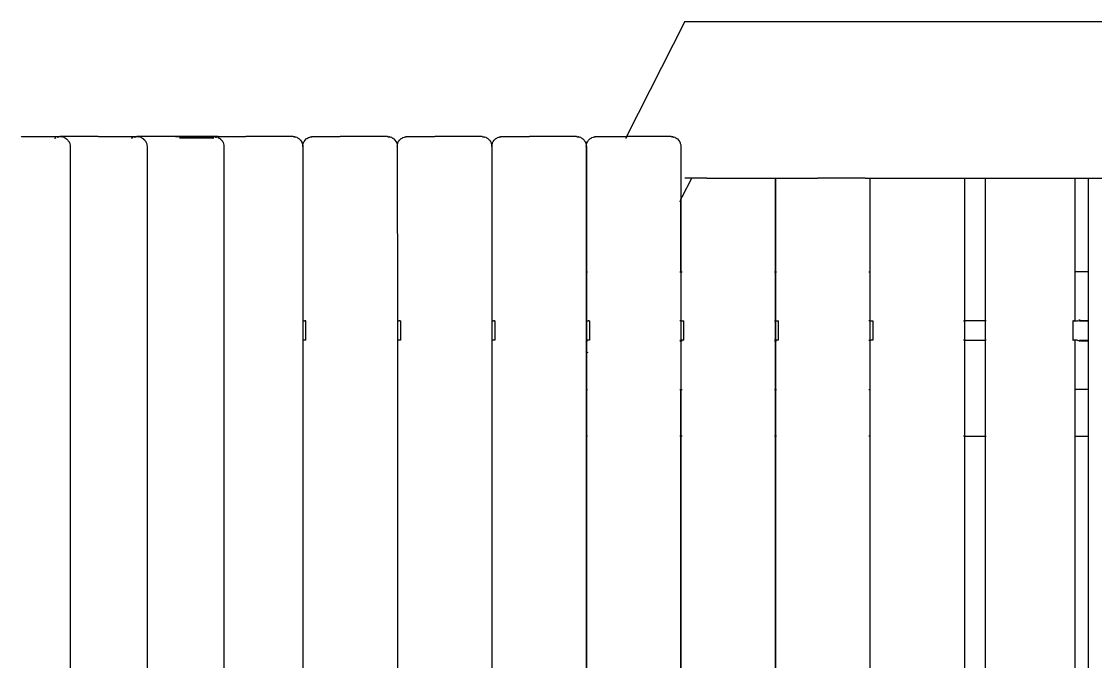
# Model space of a CAD drawing. Header units: inches. Extents: x 15 to 4613, y 7 to 3258.
# Drawn here: x 569 to 1118, y 676 to 1003 of the extents above; entities that cross this region are included whole.
import ezdxf

# ---------------------------------------------------------------- set-up
doc = ezdxf.new("R2010")
doc.units = ezdxf.units.IN
doc.header["$MEASUREMENT"] = 0

msp = doc.modelspace()

# ---------------------------------------------------------------- linework, layer by layer
for p, q in [((908.07, 1003.24), (878.25, 944.4)), ((908.07, 1003.24), (919.25, 1003.24)), ((919.25, 1003.24), (1321.67, 1003.24)), ((569.24, 944.38), (569.08, 944.4)), ((569.24, 944.38), (569.39, 944.4)), ((569.39, 944.4), (588.73, 944.4)), ((586.05, 943.61), (586.13, 943.67)), ((586.13, 943.67), (586.73, 943.93)), ((586.73, 943.93), (586.76, 943.95)), ((587.33, 944.2), (587.36, 944.21)), ((587.36, 944.21), (588.22, 944.35)), ((588.22, 944.35), (588.73, 944.4)), ((589.04, 944.4), (588.73, 944.4)), ((589.04, 944.4), (589.54, 944.35)), ((608.37, 944.4), (589.04, 944.4)), ((590.4, 944.21), (589.54, 944.35)), ((590.43, 944.2), (590.4, 944.21)), ((591.01, 943.95), (590.43, 944.2)), ((591.01, 943.95), (591.05, 943.93)), ((591.05, 943.93), (591.64, 943.67)), ((591.64, 943.67), (591.72, 943.61)), ((608.53, 944.38), (608.37, 944.4)), ((608.53, 944.38), (608.68, 944.4)), ((608.68, 944.4), (628.02, 944.4)), ((625.34, 943.61), (625.41, 943.67)), ((625.41, 943.67), (626.02, 943.93)), ((626.02, 943.93), (626.05, 943.95)), ((626.62, 944.2), (626.65, 944.21)), ((626.65, 944.21), (627.51, 944.35)), ((627.51, 944.35), (628.02, 944.4)), ((628.33, 944.4), (628.02, 944.4)), ((628.33, 944.4), (628.82, 944.35)), ((647.66, 944.4), (628.33, 944.4)), ((629.69, 944.21), (628.82, 944.35)), ((629.72, 944.2), (629.69, 944.21)), ((630.3, 943.95), (629.72, 944.2)), ((630.3, 943.95), (630.34, 943.93)), ((630.34, 943.93), (630.93, 943.67)), ((630.93, 943.67), (631.01, 943.61)), ((669.55, 944.4), (645.41, 944.4)), ((647.82, 944.38), (647.66, 944.4)), ((647.82, 944.38), (647.97, 944.4)), ((647.97, 944.4), (667.61, 944.4)), ((666.96, 943.61), (667.06, 943.67)), ((667.06, 943.67), (667.44, 943.93)), ((667.44, 943.93), (667.49, 943.95)), ((667.61, 944.4), (668.11, 944.35)), ((668.57, 944.28), (668.11, 944.35)), ((668.2, 944.2), (668.23, 944.21)), ((668.34, 944.2), (668.23, 944.21)), ((668.34, 944.2), (668.38, 944.21)), ((668.38, 944.21), (668.46, 944.24)), ((668.46, 944.24), (668.48, 944.23)), ((668.48, 944.23), (668.57, 944.28)), ((668.6, 944.26), (668.57, 944.28)), ((668.63, 944.27), (668.6, 944.26)), ((668.63, 944.27), (668.94, 944.35)), ((668.86, 944.21), (668.63, 944.27)), ((668.86, 944.21), (668.9, 944.22)), ((668.98, 944.21), (668.9, 944.22)), ((669.19, 944.35), (668.94, 944.35)), ((669.01, 944.2), (668.98, 944.21)), ((669.59, 943.95), (669.01, 944.2)), ((669.19, 944.35), (669.55, 944.4)), ((669.55, 944.4), (683.74, 944.4)), ((669.63, 943.93), (669.59, 943.95)), ((669.63, 943.93), (670.22, 943.67)), ((670.22, 943.67), (670.3, 943.61)), ((693.69, 944.4), (683.74, 944.4)), ((707.88, 944.4), (693.69, 944.4)), ((707.88, 944.4), (708.24, 944.35)), ((708.24, 944.35), (708.49, 944.35)), ((708.84, 944.26), (708.49, 944.35)), ((708.84, 944.26), (709.06, 944.21)), ((709.06, 944.21), (709.1, 944.2)), ((709.1, 944.2), (709.2, 944.21)), ((709.99, 943.93), (709.2, 944.21)), ((709.99, 943.93), (710.37, 943.67)), ((710.65, 943.5), (710.37, 943.67)), ((715.06, 943.5), (715.34, 943.67)), ((715.34, 943.67), (715.72, 943.93)), ((715.72, 943.93), (716.51, 944.21)), ((716.62, 944.2), (716.51, 944.21)), ((716.62, 944.2), (716.65, 944.21)), ((716.65, 944.21), (716.87, 944.26)), ((716.87, 944.26), (717.22, 944.35)), ((717.47, 944.35), (717.22, 944.35)), ((717.47, 944.35), (717.83, 944.4)), ((717.83, 944.4), (732.02, 944.4)), ((741.97, 944.4), (732.02, 944.4)), ((756.16, 944.4), (741.97, 944.4)), ((756.16, 944.4), (756.52, 944.35)), ((756.52, 944.35), (756.77, 944.35)), ((757.12, 944.26), (756.77, 944.35)), ((757.12, 944.26), (757.34, 944.21)), ((757.34, 944.21), (757.37, 944.2)), ((757.37, 944.2), (757.48, 944.21)), ((758.27, 943.93), (757.48, 944.21)), ((758.27, 943.93), (758.65, 943.67)), ((758.65, 943.67), (758.93, 943.5)), ((763.34, 943.5), (763.62, 943.67)), ((763.62, 943.67), (764, 943.93)), ((764, 943.93), (764.79, 944.21)), ((764.9, 944.2), (764.79, 944.21)), ((764.9, 944.2), (764.93, 944.21)), ((764.93, 944.21), (765.15, 944.26)), ((765.15, 944.26), (765.5, 944.35)), ((765.75, 944.35), (765.5, 944.35)), ((765.75, 944.35), (766.11, 944.4)), ((766.11, 944.4), (780.3, 944.4)), ((790.25, 944.4), (780.3, 944.4)), ((804.44, 944.4), (790.25, 944.4)), ((804.44, 944.4), (804.8, 944.35)), ((804.8, 944.35), (805.05, 944.35)), ((805.05, 944.35), (805.4, 944.26)), ((805.4, 944.26), (805.62, 944.21)), ((805.62, 944.21), (805.76, 944.21)), ((806.55, 943.93), (805.76, 944.21)), ((806.55, 943.93), (806.93, 943.67)), ((807.21, 943.5), (806.93, 943.67)), ((811.55, 943.45), (811.9, 943.67)), ((811.9, 943.67), (812.28, 943.93)), ((812.28, 943.93), (813.07, 944.21)), ((813.17, 944.2), (813.07, 944.21)), ((813.17, 944.2), (813.21, 944.21)), ((813.21, 944.21), (813.43, 944.26)), ((813.43, 944.26), (813.78, 944.35)), ((814.03, 944.35), (813.78, 944.35)), ((814.03, 944.35), (814.39, 944.4)), ((814.39, 944.4), (828.58, 944.4)), ((838.53, 944.4), (828.58, 944.4)), ((852.72, 944.4), (838.53, 944.4)), ((852.72, 944.4), (853.08, 944.35)), ((853.08, 944.35), (853.33, 944.35)), ((853.67, 944.26), (853.33, 944.35)), ((853.67, 944.26), (853.89, 944.21)), ((853.89, 944.21), (853.93, 944.2)), ((853.93, 944.2), (854.04, 944.21)), ((854.83, 943.93), (854.04, 944.21)), ((854.83, 943.93), (855.21, 943.67)), ((855.49, 943.5), (855.21, 943.67)), ((859.9, 943.5), (860.17, 943.67)), ((860.17, 943.67), (860.55, 943.93)), ((860.55, 943.93), (861.35, 944.21)), ((861.45, 944.2), (861.35, 944.21)), ((861.45, 944.2), (861.49, 944.21)), ((861.49, 944.21), (861.71, 944.26)), ((861.71, 944.26), (862.05, 944.35)), ((862.31, 944.35), (862.05, 944.35)), ((862.31, 944.35), (862.67, 944.4)), ((862.67, 944.4), (876.86, 944.4)), ((876.86, 944.4), (878.25, 944.4)), ((877.9, 943.7), (877.85, 943.61)), ((877.98, 943.87), (877.9, 943.7)), ((878.03, 943.95), (877.98, 943.87)), ((878.23, 944.35), (878.15, 944.2)), ((878.25, 944.4), (878.23, 944.35)), ((886.81, 944.4), (878.25, 944.4)), ((900.99, 944.4), (886.81, 944.4)), ((900.99, 944.4), (901.35, 944.35)), ((901.35, 944.35), (901.61, 944.35)), ((901.95, 944.26), (901.61, 944.35)), ((901.95, 944.26), (902.17, 944.21)), ((902.17, 944.21), (902.21, 944.2)), ((902.21, 944.2), (902.31, 944.21)), ((903.11, 943.93), (902.31, 944.21)), ((903.11, 943.93), (903.49, 943.67)), ((903.77, 943.5), (903.49, 943.67)), ((591.72, 943.61), (592.2, 943.24)), ((592.2, 943.24), (592.27, 943.18)), ((592.27, 943.18), (592.64, 942.86)), ((592.64, 942.86), (592.79, 942.67)), ((592.79, 942.67), (593.08, 942.34)), ((593.08, 942.34), (593.21, 942.1)), ((593.21, 942.1), (593.31, 941.9)), ((593.31, 941.9), (593.44, 941.71)), ((593.44, 941.71), (593.56, 941.48)), ((593.56, 941.48), (593.62, 941.36)), ((593.62, 941.36), (593.83, 940.81)), ((593.83, 940.81), (593.85, 940.75)), ((593.85, 940.75), (593.98, 940.11)), ((593.98, 940.11), (594.03, 939.4)), ((594.03, 939.4), (594.03, 349.4)), ((631.01, 943.61), (631.49, 943.24)), ((631.49, 943.24), (631.56, 943.18)), ((631.56, 943.18), (631.93, 942.86)), ((631.93, 942.86), (632.08, 942.67)), ((632.08, 942.67), (632.37, 942.34)), ((632.37, 942.34), (632.5, 942.1)), ((632.5, 942.1), (632.6, 941.9)), ((632.6, 941.9), (632.73, 941.71)), ((632.73, 941.71), (632.85, 941.48)), ((632.85, 941.48), (632.91, 941.36)), ((632.91, 941.36), (633.12, 940.81)), ((633.12, 940.81), (633.14, 940.75)), ((633.14, 940.75), (633.27, 940.11)), ((633.27, 940.11), (633.32, 939.4)), ((633.32, 939.4), (633.32, 349.4)), ((666.96, 943.61), (649.9, 943.61)), ((670.3, 943.61), (670.78, 943.24)), ((670.78, 943.24), (670.85, 943.18)), ((670.85, 943.18), (671.21, 942.86)), ((671.21, 942.86), (671.37, 942.67)), ((671.37, 942.67), (671.66, 942.34)), ((671.66, 942.34), (671.79, 942.1)), ((671.79, 942.1), (671.89, 941.9)), ((671.89, 941.9), (672.02, 941.71)), ((672.02, 941.71), (672.14, 941.48)), ((672.14, 941.48), (672.2, 941.36)), ((672.2, 941.36), (672.4, 940.81)), ((672.4, 940.81), (672.43, 940.75)), ((672.43, 940.75), (672.57, 940.09)), ((672.57, 940.09), (672.6, 939.4)), ((672.6, 939.4), (672.6, 349.4)), ((710.72, 943.48), (710.65, 943.5)), ((710.72, 943.48), (710.8, 943.4)), ((710.8, 943.4), (711.06, 943.24)), ((711.06, 943.24), (711.67, 942.67)), ((711.67, 942.67), (712.16, 941.97)), ((712.16, 941.97), (712.27, 941.71)), ((712.27, 941.71), (712.53, 941.17)), ((712.53, 941.17), (712.55, 941.11)), ((712.55, 941.11), (712.6, 940.99)), ((712.6, 940.99), (712.58, 940.96)), ((712.58, 940.96), (712.76, 940.3)), ((712.8, 940.21), (712.76, 940.3)), ((712.8, 940.21), (712.8, 939.9)), ((712.8, 939.9), (712.86, 939.4)), ((712.86, 939.4), (712.91, 939.89)), ((712.86, 939.4), (712.88, 850.37)), ((712.91, 940.21), (712.96, 940.3)), ((712.91, 939.96), (712.91, 940.21)), ((712.91, 939.89), (712.91, 939.96)), ((712.96, 940.3), (713.11, 940.99)), ((713.11, 940.99), (713.2, 941.17)), ((713.2, 941.17), (713.55, 941.97)), ((713.55, 941.97), (714.05, 942.67)), ((714.05, 942.67), (714.65, 943.24)), ((714.65, 943.24), (714.91, 943.4)), ((714.91, 943.4), (714.99, 943.48)), ((714.99, 943.48), (715.06, 943.5)), ((759, 943.48), (758.93, 943.5)), ((759, 943.48), (759.08, 943.4)), ((759.08, 943.4), (759.34, 943.24)), ((759.34, 943.24), (759.95, 942.67)), ((759.95, 942.67), (760.44, 941.97)), ((760.44, 941.97), (760.55, 941.71)), ((760.55, 941.71), (760.81, 941.17)), ((760.81, 941.17), (760.82, 941.11)), ((760.82, 941.11), (760.88, 940.99)), ((760.88, 940.99), (760.86, 940.96)), ((760.86, 940.96), (761.03, 940.3)), ((761.08, 940.21), (761.03, 940.3)), ((761.08, 940.21), (761.08, 939.9)), ((761.08, 939.9), (761.14, 939.4)), ((761.14, 939.4), (761.19, 939.89)), ((761.14, 939.4), (761.16, 850.37)), ((761.19, 940.21), (761.24, 940.3)), ((761.19, 939.89), (761.19, 940.21)), ((761.24, 940.3), (761.39, 940.99)), ((761.39, 940.99), (761.48, 941.17)), ((761.48, 941.17), (761.83, 941.97)), ((761.83, 941.97), (762.32, 942.67)), ((762.32, 942.67), (762.93, 943.24)), ((762.93, 943.24), (763.19, 943.4)), ((763.19, 943.4), (763.27, 943.48)), ((763.27, 943.48), (763.34, 943.5)), ((807.21, 943.5), (807.28, 943.48)), ((807.36, 943.4), (807.28, 943.48)), ((807.36, 943.4), (807.62, 943.24)), ((807.62, 943.24), (808.22, 942.67)), ((808.22, 942.67), (808.72, 941.97)), ((808.72, 941.97), (808.83, 941.71)), ((808.83, 941.71), (809.09, 941.17)), ((809.09, 941.17), (809.1, 941.11)), ((809.1, 941.11), (809.16, 940.99)), ((809.16, 940.99), (809.14, 940.96)), ((809.14, 940.96), (809.31, 940.3)), ((809.36, 940.21), (809.31, 940.3)), ((809.36, 940.21), (809.36, 939.96)), ((809.36, 939.96), (809.41, 939.63)), ((809.39, 939.4), (809.41, 939.55)), ((809.41, 939.63), (809.47, 939.96)), ((809.41, 939.63), (809.41, 939.58)), ((809.41, 939.58), (809.41, 939.55)), ((809.41, 939.55), (809.43, 939.4)), ((809.43, 939.4), (809.43, 875.17)), ((809.47, 940.21), (809.51, 940.3)), ((809.47, 939.96), (809.47, 940.21)), ((809.51, 940.3), (809.69, 940.96)), ((809.67, 940.99), (809.72, 941.11)), ((809.69, 940.96), (809.67, 940.99)), ((809.72, 941.11), (809.74, 941.17)), ((809.74, 941.17), (810.11, 941.97)), ((810.11, 941.97), (810.6, 942.67)), ((810.6, 942.67), (811.21, 943.24)), ((811.21, 943.24), (811.47, 943.4)), ((811.47, 943.4), (811.55, 943.45)), ((855.49, 943.5), (855.56, 943.48)), ((855.64, 943.4), (855.56, 943.48)), ((855.64, 943.4), (855.9, 943.24)), ((855.9, 943.24), (856.5, 942.67)), ((856.5, 942.67), (857, 941.97)), ((857, 941.97), (857.1, 941.71)), ((857.1, 941.71), (857.36, 941.17)), ((857.36, 941.17), (857.38, 941.11)), ((857.38, 941.11), (857.43, 940.99)), ((857.43, 940.99), (857.64, 940.21)), ((857.64, 940.21), (857.69, 939.63)), ((857.67, 939.4), (857.69, 939.55)), ((857.67, 939.4), (857.67, 875.17)), ((857.69, 939.63), (857.75, 939.96)), ((857.69, 939.58), (857.69, 939.63)), ((857.69, 939.55), (857.69, 939.58)), ((857.69, 939.55), (857.71, 939.4)), ((857.71, 939.4), (857.71, 875.17)), ((857.74, 940.21), (857.79, 940.3)), ((857.75, 939.96), (857.74, 940.21)), ((857.79, 940.3), (857.96, 940.96)), ((857.95, 940.99), (858.03, 941.17)), ((857.96, 940.96), (857.95, 940.99)), ((858.03, 941.17), (858.28, 941.71)), ((858.28, 941.71), (858.39, 941.97)), ((858.39, 941.97), (858.88, 942.67)), ((858.88, 942.67), (859.48, 943.24)), ((859.48, 943.24), (859.74, 943.4)), ((859.74, 943.4), (859.82, 943.48)), ((859.82, 943.48), (859.9, 943.5)), ((877.85, 943.61), (877.81, 943.53)), ((903.77, 943.5), (903.84, 943.48)), ((903.92, 943.4), (903.84, 943.48)), ((903.92, 943.4), (904.18, 943.24)), ((904.18, 943.24), (904.78, 942.67)), ((904.78, 942.67), (905.28, 941.97)), ((905.28, 941.97), (905.38, 941.71)), ((905.38, 941.71), (905.64, 941.17)), ((905.64, 941.17), (905.66, 941.11)), ((905.66, 941.11), (905.71, 940.99)), ((905.71, 940.99), (905.7, 940.96)), ((905.7, 940.96), (905.92, 940.21)), ((905.92, 940.21), (905.99, 939.4)), ((905.99, 939.4), (905.99, 919.14)), ((906.63, 913.6), (911.52, 923.24)), ((911.52, 923.24), (908.07, 923.24)), ((919.25, 923.24), (911.52, 923.24)), ((919.25, 923.24), (920.82, 923.24)), ((920.82, 923.24), (921.23, 923.24)), ((921.23, 923.24), (921.71, 923.24)), ((921.71, 923.24), (922.26, 923.24)), ((922.26, 923.24), (922.88, 923.24)), ((922.88, 923.24), (923.53, 923.24)), ((923.53, 923.24), (924.23, 923.24)), ((924.23, 923.24), (924.93, 923.24)), ((924.93, 923.24), (925.65, 923.24)), ((925.65, 923.24), (926.35, 923.24)), ((926.35, 923.24), (927.03, 923.24)), ((927.03, 923.24), (927.67, 923.24)), ((927.67, 923.24), (951.81, 923.24)), ((951.81, 923.24), (952.39, 923.24)), ((952.39, 923.24), (952.92, 923.24)), ((952.92, 923.24), (953.37, 923.24)), ((953.37, 923.24), (953.73, 923.24)), ((953.73, 923.24), (953.9, 923.24)), ((953.9, 923.24), (954.01, 923.24)), ((954.01, 923.24), (954.19, 923.24)), ((954.19, 923.24), (954.23, 923.24)), ((954.23, 923.24), (954.27, 923.24)), ((954.23, 923.24), (954.23, 875.17)), ((954.27, 923.24), (954.31, 923.24)), ((954.27, 923.24), (954.27, 875.17)), ((954.31, 923.24), (954.37, 923.24)), ((954.37, 923.24), (954.6, 923.24)), ((954.6, 923.24), (954.76, 923.24)), ((954.76, 923.24), (954.91, 923.24)), ((954.91, 923.24), (969.1, 923.24)), ((969.1, 923.24), (969.51, 923.24)), ((969.51, 923.24), (969.99, 923.24)), ((969.99, 923.24), (970.54, 923.24)), ((970.54, 923.24), (971.16, 923.24)), ((971.16, 923.24), (971.81, 923.24)), ((971.81, 923.24), (972.5, 923.24)), ((972.5, 923.24), (973.21, 923.24)), ((973.21, 923.24), (973.93, 923.24)), ((973.93, 923.24), (974.63, 923.24)), ((974.63, 923.24), (975.31, 923.24)), ((975.31, 923.24), (975.95, 923.24)), ((1000.08, 923.24), (975.95, 923.24)), ((1000.08, 923.24), (1000.67, 923.24)), ((1000.67, 923.24), (1001.2, 923.24)), ((1001.2, 923.24), (1001.65, 923.24)), ((1001.65, 923.24), (1002.01, 923.24)), ((1002.01, 923.24), (1002.18, 923.24)), ((1002.18, 923.24), (1002.29, 923.24)), ((1002.29, 923.24), (1002.47, 923.24)), ((1002.47, 923.24), (1002.51, 923.24)), ((1002.51, 923.24), (1002.55, 923.24)), ((1002.51, 923.24), (1002.51, 875.17)), ((1002.55, 923.24), (1002.55, 875.17)), ((1002.55, 923.24), (1002.58, 923.24)), ((1002.58, 923.24), (1002.65, 923.24)), ((1002.65, 923.24), (1002.76, 923.24)), ((1002.76, 923.24), (1002.87, 923.24)), ((1002.87, 923.24), (1003.19, 923.24)), ((1003.19, 923.24), (1017.38, 923.24)), ((1017.38, 923.24), (1017.78, 923.24)), ((1017.78, 923.24), (1018.27, 923.24)), ((1018.27, 923.24), (1018.82, 923.24)), ((1018.82, 923.24), (1019.43, 923.24)), ((1019.43, 923.24), (1020.09, 923.24)), ((1020.09, 923.24), (1020.78, 923.24)), ((1020.78, 923.24), (1021.49, 923.24)), ((1021.49, 923.24), (1022.2, 923.24)), ((1022.2, 923.24), (1022.91, 923.24)), ((1022.91, 923.24), (1023.58, 923.24)), ((1023.58, 923.24), (1024.22, 923.24)), ((1024.22, 923.24), (1048.36, 923.24)), ((1048.36, 923.24), (1048.95, 923.24)), ((1048.95, 923.24), (1049.47, 923.24)), ((1049.47, 923.24), (1049.92, 923.24)), ((1049.92, 923.24), (1050.29, 923.24)), ((1050.29, 923.24), (1050.46, 923.24)), ((1050.46, 923.24), (1050.57, 923.24)), ((1050.57, 923.24), (1050.68, 923.24)), ((1050.68, 923.24), (1050.75, 923.24)), ((1050.75, 923.24), (1050.82, 923.24)), ((1050.82, 923.24), (1050.82, 850.37)), ((1050.82, 923.24), (1061.34, 923.24)), ((1061.34, 923.24), (1061.34, 850.37)), ((1061.34, 923.24), (1061.45, 923.24)), ((1061.45, 923.24), (1061.66, 923.24)), ((1061.66, 923.24), (1061.96, 923.24)), ((1061.96, 923.24), (1062.35, 923.24)), ((1062.35, 923.24), (1062.82, 923.24)), ((1062.82, 923.24), (1063.36, 923.24)), ((1063.36, 923.24), (1063.97, 923.24)), ((1063.97, 923.24), (1064.62, 923.24)), ((1064.62, 923.24), (1090.93, 923.24)), ((1090.93, 923.24), (1091.61, 923.24)), ((1091.61, 923.24), (1092.32, 923.24)), ((1092.32, 923.24), (1093.03, 923.24)), ((1093.03, 923.24), (1093.74, 923.24)), ((1093.74, 923.24), (1094.42, 923.24)), ((1094.42, 923.24), (1095.07, 923.24)), ((1095.07, 923.24), (1095.67, 923.24)), ((1095.67, 923.24), (1096.2, 923.24)), ((1096.2, 923.24), (1096.66, 923.24)), ((1096.66, 923.24), (1097.05, 923.24)), ((1097.05, 923.24), (1097.34, 923.24)), ((1097.34, 923.24), (1106.91, 923.24)), ((1106.91, 923.24), (1107.11, 923.24)), ((1107.11, 923.24), (1107.2, 923.24)), ((1107.2, 923.24), (1107.2, 875.37)), ((1107.2, 923.24), (1113.97, 923.24)), ((1113.97, 923.24), (1113.97, 875.37)), ((1113.97, 923.24), (1114.07, 923.24)), ((1114.07, 923.24), (1114.25, 923.24)), ((1114.25, 923.24), (1114.28, 923.24)), ((1114.28, 923.24), (1114.58, 923.24)), ((1114.58, 923.24), (1114.97, 923.24)), ((1114.97, 923.24), (1115.44, 923.24)), ((1115.44, 923.24), (1115.99, 923.24)), ((1115.99, 923.24), (1116.59, 923.24)), ((1116.59, 923.24), (1117.24, 923.24)), ((1117.24, 923.24), (1143.55, 923.24)), ((905.99, 919.14), (905.99, 912.33)), ((905.46, 911.28), (905.62, 911.6)), ((905.62, 911.6), (905.73, 911.82)), ((905.91, 912.18), (905.95, 912.25)), ((905.95, 912.25), (905.99, 912.33)), ((905.95, 912.25), (905.95, 875.17)), ((905.99, 875.17), (905.95, 912.25)), ((905.99, 912.33), (906.03, 912.41)), ((906.03, 912.41), (906.1, 912.54)), ((906.1, 912.54), (906.32, 912.98)), ((906.32, 912.98), (906.48, 913.3)), ((906.48, 913.3), (906.63, 913.6)), ((713.09, 875.17), (712.98, 875.17)), ((713.2, 875.17), (713.09, 875.17)), ((761.37, 875.17), (761.26, 875.17)), ((761.48, 875.17), (761.37, 875.17)), ((809.47, 875.17), (809.43, 875.17)), ((809.43, 875.17), (809.43, 850.37)), ((809.54, 875.17), (809.47, 875.17)), ((857.57, 875.17), (857.45, 875.17)), ((857.63, 875.17), (857.57, 875.17)), ((857.67, 875.17), (857.63, 875.17)), ((857.71, 875.17), (857.67, 875.17)), ((857.67, 875.17), (857.67, 850.37)), ((857.75, 875.17), (857.71, 875.17)), ((857.71, 875.17), (857.71, 850.37)), ((857.82, 875.17), (857.75, 875.17)), ((858.21, 875.17), (858.04, 875.17)), ((858.36, 875.17), (858.21, 875.17)), ((905.62, 875.17), (905.46, 875.17)), ((905.73, 875.17), (905.62, 875.17)), ((905.95, 875.17), (905.91, 875.17)), ((905.99, 875.17), (905.95, 875.17)), ((905.95, 875.17), (905.95, 850.37)), ((906.03, 875.17), (905.99, 875.17)), ((905.99, 875.17), (905.99, 850.37)), ((906.1, 875.17), (906.03, 875.17)), ((906.48, 875.17), (906.32, 875.17)), ((906.63, 875.17), (906.48, 875.17)), ((953.9, 875.17), (953.73, 875.17)), ((954.01, 875.17), (953.9, 875.17)), ((954.23, 875.17), (954.19, 875.17)), ((954.27, 875.17), (954.23, 875.17)), ((954.23, 875.17), (954.23, 850.37)), ((954.31, 875.17), (954.27, 875.17)), ((954.27, 875.17), (954.27, 850.37)), ((954.37, 875.17), (954.31, 875.17)), ((954.76, 875.17), (954.6, 875.17)), ((954.91, 875.17), (954.76, 875.17)), ((1002.18, 875.17), (1002.01, 875.17)), ((1002.29, 875.17), (1002.18, 875.17)), ((1002.51, 875.17), (1002.47, 875.17)), ((1002.55, 875.17), (1002.51, 875.17)), ((1002.51, 875.17), (1002.51, 850.37)), ((1002.58, 875.17), (1002.55, 875.17)), ((1002.55, 875.17), (1002.55, 850.37)), ((1002.65, 875.17), (1002.58, 875.17)), ((1002.76, 875.17), (1002.65, 875.17)), ((1002.87, 875.17), (1002.76, 875.17)), ((1107.2, 875.37), (1107.11, 875.37)), ((1107.2, 875.37), (1107.2, 850.37)), ((1113.97, 875.37), (1107.2, 875.37)), ((1114.07, 875.37), (1113.97, 875.37)), ((1113.97, 875.37), (1113.97, 850.57)), ((1114.25, 875.37), (1114.07, 875.37)), ((1114.28, 875.37), (1114.25, 875.37)), ((712.88, 850.37), (712.98, 850.37)), ((712.88, 850.37), (712.88, 840.37)), ((712.98, 850.37), (713.09, 850.37)), ((713.09, 850.37), (713.2, 850.37)), ((713.2, 850.37), (713.52, 850.37)), ((713.52, 850.37), (713.83, 850.37)), ((714.34, 850.37), (713.83, 850.37)), ((714.34, 850.37), (714.41, 850.37)), ((714.41, 840.37), (714.41, 850.37)), ((761.16, 850.37), (761.26, 850.37)), ((761.16, 850.37), (761.16, 840.37)), ((761.26, 850.37), (761.37, 850.37)), ((761.37, 850.37), (761.48, 850.37)), ((761.48, 850.37), (761.8, 850.37)), ((761.8, 850.37), (762.11, 850.37)), ((762.62, 850.37), (762.11, 850.37)), ((762.62, 850.37), (762.69, 850.37)), ((762.69, 850.37), (762.69, 840.37)), ((809.43, 850.37), (809.47, 850.37)), ((809.43, 850.37), (809.43, 840.37)), ((809.47, 850.37), (809.54, 850.37)), ((809.54, 850.37), (809.76, 850.37)), ((809.76, 850.37), (810.08, 850.37)), ((810.08, 850.37), (810.39, 850.37)), ((810.9, 850.37), (810.39, 850.37)), ((810.9, 850.37), (810.97, 850.37)), ((810.97, 850.37), (810.97, 840.37)), ((857.45, 850.37), (857.57, 850.37)), ((857.57, 850.37), (857.63, 850.37)), ((857.63, 850.37), (857.67, 850.37)), ((857.67, 850.37), (857.71, 850.37)), ((857.67, 850.37), (857.67, 840.37)), ((857.71, 850.37), (857.75, 850.37)), ((857.71, 850.37), (857.71, 840.37)), ((857.75, 850.37), (857.82, 850.37)), ((857.82, 850.37), (858.04, 850.37)), ((858.04, 850.37), (858.21, 850.37)), ((858.21, 850.37), (858.36, 850.37)), ((858.36, 850.37), (858.67, 850.37)), ((859.18, 850.37), (858.67, 850.37)), ((859.18, 850.37), (859.24, 850.37)), ((859.24, 850.37), (859.24, 840.37)), ((905.62, 850.37), (905.46, 850.37)), ((905.73, 850.37), (905.62, 850.37)), ((905.95, 850.37), (905.91, 850.37)), ((905.99, 850.37), (905.95, 850.37)), ((905.95, 850.37), (905.95, 840.37)), ((906.03, 850.37), (905.99, 850.37)), ((905.99, 850.37), (905.99, 840.37)), ((906.03, 850.37), (906.1, 850.37)), ((906.1, 850.37), (906.32, 850.37)), ((906.32, 850.37), (906.48, 850.37)), ((906.48, 850.37), (906.63, 850.37)), ((906.63, 850.37), (906.95, 850.37)), ((906.95, 850.37), (907.46, 850.37)), ((907.46, 850.37), (907.52, 850.37)), ((907.52, 840.37), (907.52, 850.37)), ((953.73, 850.37), (953.9, 850.37)), ((953.9, 850.37), (954.01, 850.37)), ((954.19, 850.37), (954.23, 850.37)), ((954.23, 850.37), (954.27, 850.37)), ((954.23, 850.37), (954.23, 840.37)), ((954.27, 850.37), (954.31, 850.37)), ((954.27, 850.37), (954.27, 840.37)), ((954.31, 850.37), (954.37, 850.37)), ((954.37, 850.37), (954.6, 850.37)), ((954.6, 850.37), (954.76, 850.37)), ((954.76, 850.37), (954.91, 850.37)), ((954.91, 850.37), (955.22, 850.37)), ((955.22, 850.37), (955.73, 850.37)), ((955.73, 850.37), (955.8, 850.37)), ((955.8, 840.37), (955.8, 850.37)), ((1002.18, 850.37), (1002.01, 850.37)), ((1002.29, 850.37), (1002.18, 850.37)), ((1002.51, 850.37), (1002.47, 850.37)), ((1002.55, 850.37), (1002.51, 850.37)), ((1002.51, 850.37), (1002.51, 840.37)), ((1002.58, 850.37), (1002.55, 850.37)), ((1002.55, 850.37), (1002.55, 840.37)), ((1002.58, 850.37), (1002.65, 850.37)), ((1002.65, 850.37), (1002.76, 850.37)), ((1002.76, 850.37), (1002.87, 850.37)), ((1002.87, 850.37), (1003.19, 850.37)), ((1003.19, 850.37), (1003.5, 850.37)), ((1003.5, 850.37), (1004.01, 850.37)), ((1004.01, 850.37), (1004.08, 850.37)), ((1004.08, 850.37), (1004.08, 840.37)), ((1050.29, 850.37), (1050.46, 850.37)), ((1050.46, 850.37), (1050.57, 850.37)), ((1050.57, 850.37), (1050.68, 850.37)), ((1050.68, 850.37), (1050.75, 850.37)), ((1050.82, 850.37), (1050.82, 840.37)), ((1052.83, 850.37), (1050.82, 850.37)), ((1061.24, 850.37), (1052.83, 850.37)), ((1061.34, 850.37), (1061.24, 850.37)), ((1061.45, 850.37), (1061.34, 850.37)), ((1061.34, 850.37), (1061.34, 840.37)), ((1061.96, 850.37), (1061.66, 850.37)), ((1106.35, 850.37), (1106.17, 850.37)), ((1106.17, 850.37), (1106.17, 840.37)), ((1106.35, 850.37), (1106.45, 850.37)), ((1106.45, 850.37), (1106.91, 850.37)), ((1107.11, 850.37), (1106.91, 850.37)), ((1107.11, 850.37), (1107.14, 850.37)), ((1107.14, 850.37), (1107.2, 850.37)), ((1107.2, 850.37), (1108.14, 850.37)), ((1108.14, 850.37), (1108.57, 850.37)), ((1108.57, 850.37), (1108.58, 850.4)), ((1108.58, 850.4), (1109.54, 850.37)), ((1109.27, 850.86), (1109.68, 850.81)), ((1109.54, 850.37), (1109.94, 850.37)), ((1109.68, 850.81), (1109.83, 850.71)), ((1109.83, 850.71), (1110.04, 850.57)), ((1110.11, 850.57), (1109.94, 850.4)), ((1109.94, 850.4), (1109.94, 850.37)), ((1110.07, 850.37), (1109.94, 850.4)), ((1110.04, 850.57), (1110.11, 850.57)), ((1110.07, 850.37), (1113.97, 850.37)), ((1110.11, 850.57), (1113.97, 850.57)), ((1113.97, 850.57), (1114.07, 850.57)), ((1113.97, 850.57), (1113.97, 850.37)), ((1114.07, 850.37), (1113.97, 850.37)), ((1113.97, 850.37), (1113.97, 840.37)), ((1114.07, 850.57), (1114.25, 850.57)), ((1114.25, 850.37), (1114.07, 850.37)), ((1114.25, 850.57), (1114.28, 850.57)), ((1114.28, 850.37), (1114.25, 850.37)), ((712.98, 840.37), (712.88, 840.37)), ((712.88, 840.37), (712.88, 448.43)), ((713.09, 840.37), (712.98, 840.37)), ((713.2, 840.37), (713.09, 840.37)), ((713.52, 840.37), (713.2, 840.37)), ((713.83, 840.37), (713.52, 840.37)), ((714.34, 840.37), (713.83, 840.37)), ((714.41, 840.37), (714.34, 840.37)), ((761.26, 840.37), (761.16, 840.37)), ((761.16, 840.37), (761.16, 448.43)), ((761.37, 840.37), (761.26, 840.37)), ((761.37, 839.97), (761.26, 839.97)), ((761.48, 840.37), (761.37, 840.37)), ((761.48, 839.97), (761.37, 839.97)), ((761.8, 840.37), (761.48, 840.37)), ((762.11, 840.37), (761.8, 840.37)), ((762.62, 840.37), (762.11, 840.37)), ((762.69, 840.37), (762.62, 840.37)), ((809.43, 840.37), (809.47, 840.37)), ((809.43, 840.37), (809.43, 815.17)), ((809.54, 840.37), (809.47, 840.37)), ((809.76, 840.37), (809.54, 840.37)), ((810.08, 840.37), (809.76, 840.37)), ((810.39, 840.37), (810.08, 840.37)), ((810.9, 840.37), (810.39, 840.37)), ((810.97, 840.37), (810.9, 840.37)), ((857.57, 840.37), (857.45, 840.37)), ((857.57, 839.97), (857.45, 839.97)), ((857.63, 840.37), (857.57, 840.37)), ((857.63, 839.97), (857.57, 839.97)), ((857.67, 840.37), (857.63, 840.37)), ((857.67, 839.97), (857.63, 839.97)), ((857.71, 840.37), (857.67, 840.37)), ((857.67, 840.37), (857.67, 839.97)), ((857.71, 839.97), (857.67, 839.97)), ((857.67, 839.97), (857.67, 834.6)), ((857.75, 840.37), (857.71, 840.37)), ((857.71, 840.37), (857.71, 839.97)), ((857.75, 839.97), (857.71, 839.97)), ((857.71, 839.97), (857.71, 834.56)), ((857.82, 840.37), (857.75, 840.37)), ((857.82, 839.97), (857.75, 839.97)), ((858.04, 840.37), (857.82, 840.37)), ((858.21, 840.37), (858.04, 840.37)), ((858.21, 839.97), (858.04, 839.97)), ((858.36, 840.37), (858.21, 840.37)), ((858.36, 839.97), (858.21, 839.97)), ((858.67, 840.37), (858.36, 840.37)), ((859.18, 840.37), (858.67, 840.37)), ((859.24, 840.37), (859.18, 840.37)), ((905.46, 840.37), (905.62, 840.37)), ((905.62, 839.97), (905.46, 839.97)), ((905.62, 840.37), (905.73, 840.37)), ((905.73, 839.97), (905.62, 839.97)), ((905.95, 840.37), (905.91, 840.37)), ((905.95, 839.97), (905.91, 839.97)), ((905.99, 840.37), (905.95, 840.37)), ((905.95, 840.37), (905.95, 839.97)), ((905.99, 839.97), (905.95, 839.97)), ((905.95, 839.97), (905.95, 815.17)), ((906.03, 840.37), (905.99, 840.37)), ((905.99, 840.37), (905.99, 839.97)), ((906.03, 839.97), (905.99, 839.97)), ((905.99, 839.97), (905.99, 815.17)), ((906.1, 840.37), (906.03, 840.37)), ((906.1, 839.97), (906.03, 839.97)), ((906.32, 840.37), (906.1, 840.37)), ((906.48, 840.37), (906.32, 840.37)), ((906.48, 839.97), (906.32, 839.97)), ((906.63, 840.37), (906.48, 840.37)), ((906.63, 839.97), (906.48, 839.97)), ((906.95, 840.37), (906.63, 840.37)), ((907.46, 840.37), (906.95, 840.37)), ((907.52, 840.37), (907.46, 840.37)), ((953.9, 840.37), (953.73, 840.37)), ((953.9, 839.97), (953.73, 839.97)), ((954.01, 840.37), (953.9, 840.37)), ((954.01, 839.97), (953.9, 839.97)), ((954.23, 840.37), (954.19, 840.37)), ((954.23, 839.97), (954.19, 839.97)), ((954.27, 840.37), (954.23, 840.37)), ((954.23, 840.37), (954.23, 839.97)), ((954.27, 839.97), (954.23, 839.97)), ((954.23, 839.97), (954.23, 815.17)), ((954.31, 840.37), (954.27, 840.37)), ((954.27, 840.37), (954.27, 839.97)), ((954.31, 839.97), (954.27, 839.97)), ((954.27, 839.97), (954.27, 815.17)), ((954.37, 840.37), (954.31, 840.37)), ((954.37, 839.97), (954.31, 839.97)), ((954.6, 840.37), (954.37, 840.37)), ((954.76, 840.37), (954.6, 840.37)), ((954.76, 839.97), (954.6, 839.97)), ((954.91, 840.37), (954.76, 840.37)), ((954.91, 839.97), (954.76, 839.97)), ((955.22, 840.37), (954.91, 840.37)), ((955.73, 840.37), (955.22, 840.37)), ((955.8, 840.37), (955.73, 840.37)), ((1002.01, 840.37), (1002.18, 840.37)), ((1002.18, 840.37), (1002.29, 840.37)), ((1002.47, 840.37), (1002.51, 840.37)), ((1002.51, 840.37), (1002.55, 840.37)), ((1002.51, 840.37), (1002.51, 815.17)), ((1002.55, 840.37), (1002.58, 840.37)), ((1002.55, 840.37), (1002.55, 815.17)), ((1002.65, 840.37), (1002.58, 840.37)), ((1002.76, 840.37), (1002.65, 840.37)), ((1002.87, 840.37), (1002.76, 840.37)), ((1003.19, 840.37), (1002.87, 840.37)), ((1003.5, 840.37), (1003.19, 840.37)), ((1004.01, 840.37), (1003.5, 840.37)), ((1004.08, 840.37), (1004.01, 840.37)), ((1050.46, 840.37), (1050.29, 840.37)), ((1050.46, 840.37), (1050.57, 840.37)), ((1050.68, 840.37), (1050.57, 840.37)), ((1050.75, 840.37), (1050.68, 840.37)), ((1050.82, 840.37), (1050.82, 791.41)), ((1050.82, 840.37), (1052.83, 840.37)), ((1052.83, 840.37), (1061.24, 840.37)), ((1061.34, 840.37), (1061.24, 840.37)), ((1061.45, 840.37), (1061.34, 840.37)), ((1061.34, 840.37), (1061.34, 791.41)), ((1061.96, 840.37), (1061.66, 840.37)), ((1106.17, 840.37), (1106.35, 840.37)), ((1106.45, 840.37), (1106.35, 840.37)), ((1106.91, 840.37), (1106.45, 840.37)), ((1107.11, 840.37), (1106.91, 840.37)), ((1107.14, 840.37), (1107.11, 840.37)), ((1107.2, 840.37), (1107.14, 840.37)), ((1108.14, 840.37), (1107.2, 840.37)), ((1107.2, 840.37), (1107.2, 815.37)), ((1108.57, 840.37), (1108.14, 840.37)), ((1108.58, 840.35), (1108.57, 840.37)), ((1108.58, 840.35), (1109.54, 840.37)), ((1109.68, 839.94), (1109.27, 839.89)), ((1109.54, 840.37), (1109.94, 840.37)), ((1109.83, 840.04), (1109.68, 839.94)), ((1110.04, 840.17), (1109.83, 840.04)), ((1109.94, 840.37), (1109.94, 840.35)), ((1109.94, 840.35), (1110.07, 840.37)), ((1109.94, 840.35), (1110.11, 840.17)), ((1110.11, 840.17), (1110.04, 840.17)), ((1110.07, 840.37), (1113.97, 840.37)), ((1110.11, 840.17), (1113.97, 840.17)), ((1110.15, 840.13), (1110.2, 840.08)), ((1113.97, 840.37), (1114.07, 840.37)), ((1113.97, 840.37), (1113.97, 840.17)), ((1114.07, 840.17), (1113.97, 840.17)), ((1113.97, 840.17), (1113.97, 815.37)), ((1114.07, 840.37), (1114.25, 840.37)), ((1114.25, 840.17), (1114.07, 840.17)), ((1114.25, 840.37), (1114.28, 840.37)), ((1114.28, 840.17), (1114.25, 840.17)), ((857.45, 834.81), (857.57, 834.7)), ((857.57, 834.7), (857.63, 834.63)), ((857.63, 834.63), (857.67, 834.6)), ((857.67, 834.6), (857.71, 834.56)), ((857.67, 834.6), (857.67, 815.17)), ((857.71, 834.56), (857.75, 834.52)), ((857.71, 834.56), (857.71, 815.17)), ((857.75, 834.52), (857.82, 834.45)), ((858.04, 834.23), (858.21, 834.06)), ((858.21, 834.06), (858.36, 833.91)), ((712.98, 815.17), (713.09, 815.17)), ((713.09, 815.17), (713.2, 815.17)), ((761.26, 815.17), (761.37, 815.17)), ((761.37, 815.17), (761.48, 815.17)), ((809.43, 815.17), (809.47, 815.17)), ((809.43, 815.17), (809.43, 473.23)), ((809.47, 815.17), (809.54, 815.17)), ((857.45, 815.17), (857.57, 815.17)), ((857.57, 815.17), (857.63, 815.17)), ((857.63, 815.17), (857.67, 815.17)), ((857.67, 815.17), (857.71, 815.17)), ((857.67, 815.17), (857.67, 791.41)), ((857.71, 815.17), (857.75, 815.17)), ((857.71, 815.17), (857.71, 791.41)), ((857.75, 815.17), (857.82, 815.17)), ((858.04, 815.17), (858.21, 815.17)), ((858.21, 815.17), (858.36, 815.17)), ((905.46, 815.17), (905.62, 815.17)), ((905.62, 815.17), (905.73, 815.17)), ((905.91, 815.17), (905.95, 815.17)), ((905.95, 815.17), (905.99, 815.17)), ((905.95, 473.23), (905.95, 815.17)), ((905.99, 815.17), (905.98, 791.41)), ((905.99, 815.17), (906.03, 815.17)), ((906.03, 815.17), (906.1, 815.17)), ((906.32, 815.17), (906.48, 815.17)), ((906.48, 815.17), (906.63, 815.17)), ((953.73, 815.17), (953.9, 815.17)), ((953.9, 815.17), (954.01, 815.17)), ((954.19, 815.17), (954.23, 815.17)), ((954.23, 815.17), (954.27, 815.17)), ((954.23, 815.17), (954.23, 791.41)), ((954.27, 815.17), (954.31, 815.17)), ((954.27, 815.17), (954.27, 791.41)), ((954.31, 815.17), (954.37, 815.17)), ((954.6, 815.17), (954.76, 815.17)), ((954.76, 815.17), (954.91, 815.17)), ((1002.01, 815.17), (1002.18, 815.17)), ((1002.18, 815.17), (1002.29, 815.17)), ((1002.47, 815.17), (1002.51, 815.17)), ((1002.51, 815.17), (1002.55, 815.17)), ((1002.51, 815.17), (1002.51, 791.41)), ((1002.55, 815.17), (1002.58, 815.17)), ((1002.55, 815.17), (1002.55, 791.41)), ((1002.58, 815.17), (1002.65, 815.17)), ((1002.65, 815.17), (1002.76, 815.17)), ((1002.76, 815.17), (1002.87, 815.17)), ((1107.11, 815.37), (1107.2, 815.37)), ((1107.2, 815.37), (1113.97, 815.37)), ((1107.2, 815.37), (1107.2, 791.41)), ((1113.97, 815.37), (1114.07, 815.37)), ((1113.97, 815.37), (1113.97, 791.41)), ((1114.07, 815.37), (1114.25, 815.37)), ((1114.25, 815.37), (1114.28, 815.37)), ((857.57, 791.41), (857.45, 791.41)), ((857.63, 791.41), (857.57, 791.41)), ((857.67, 791.41), (857.63, 791.41)), ((857.71, 791.41), (857.67, 791.41)), ((857.67, 791.41), (857.67, 491.78)), ((857.75, 791.41), (857.71, 791.41)), ((857.71, 791.41), (857.71, 491.78)), ((857.82, 791.41), (857.75, 791.41)), ((858.21, 791.41), (858.04, 791.41)), ((858.36, 791.41), (858.21, 791.41)), ((905.62, 791.41), (905.46, 791.41)), ((905.73, 791.41), (905.62, 791.41)), ((905.98, 791.41), (905.91, 791.41)), ((906.03, 791.41), (905.98, 791.41)), ((905.98, 791.41), (905.99, 491.78)), ((906.1, 791.41), (906.03, 791.41)), ((906.48, 791.41), (906.32, 791.41)), ((906.63, 791.41), (906.48, 791.41)), ((953.9, 791.41), (953.73, 791.41)), ((954.01, 791.41), (953.9, 791.41)), ((954.23, 791.41), (954.19, 791.41)), ((954.27, 791.41), (954.23, 791.41)), ((954.23, 791.41), (954.23, 491.78)), ((954.31, 791.41), (954.27, 791.41)), ((954.27, 791.41), (954.27, 491.78)), ((954.37, 791.41), (954.31, 791.41)), ((954.76, 791.41), (954.6, 791.41)), ((954.91, 791.41), (954.76, 791.41)), ((1002.18, 791.41), (1002.01, 791.41)), ((1002.29, 791.41), (1002.18, 791.41)), ((1002.51, 791.41), (1002.47, 791.41)), ((1002.55, 791.41), (1002.51, 791.41)), ((1002.51, 791.41), (1002.51, 491.78)), ((1002.58, 791.41), (1002.55, 791.41)), ((1002.55, 791.41), (1002.55, 491.78)), ((1002.65, 791.41), (1002.58, 791.41)), ((1002.76, 791.41), (1002.65, 791.41)), ((1002.87, 791.41), (1002.76, 791.41)), ((1050.46, 791.41), (1050.29, 791.41)), ((1050.57, 791.41), (1050.46, 791.41)), ((1050.68, 791.41), (1050.57, 791.41)), ((1050.75, 791.41), (1050.68, 791.41)), ((1050.82, 791.41), (1050.82, 491.78)), ((1050.82, 791.41), (1061.34, 791.41)), ((1061.45, 791.41), (1061.34, 791.41)), ((1061.34, 791.41), (1061.34, 491.78)), ((1061.66, 791.41), (1061.96, 791.41)), ((1107.11, 791.41), (1107.2, 791.41)), ((1107.2, 791.41), (1107.2, 491.78)), ((1107.2, 791.41), (1113.97, 791.41)), ((1113.97, 791.41), (1114.07, 791.41)), ((1113.97, 791.41), (1113.97, 491.78)), ((1114.07, 791.41), (1114.25, 791.41)), ((1114.25, 791.41), (1114.28, 791.41))]:
    msp.add_line(p, q)

doc.saveas('drawing.dxf')
